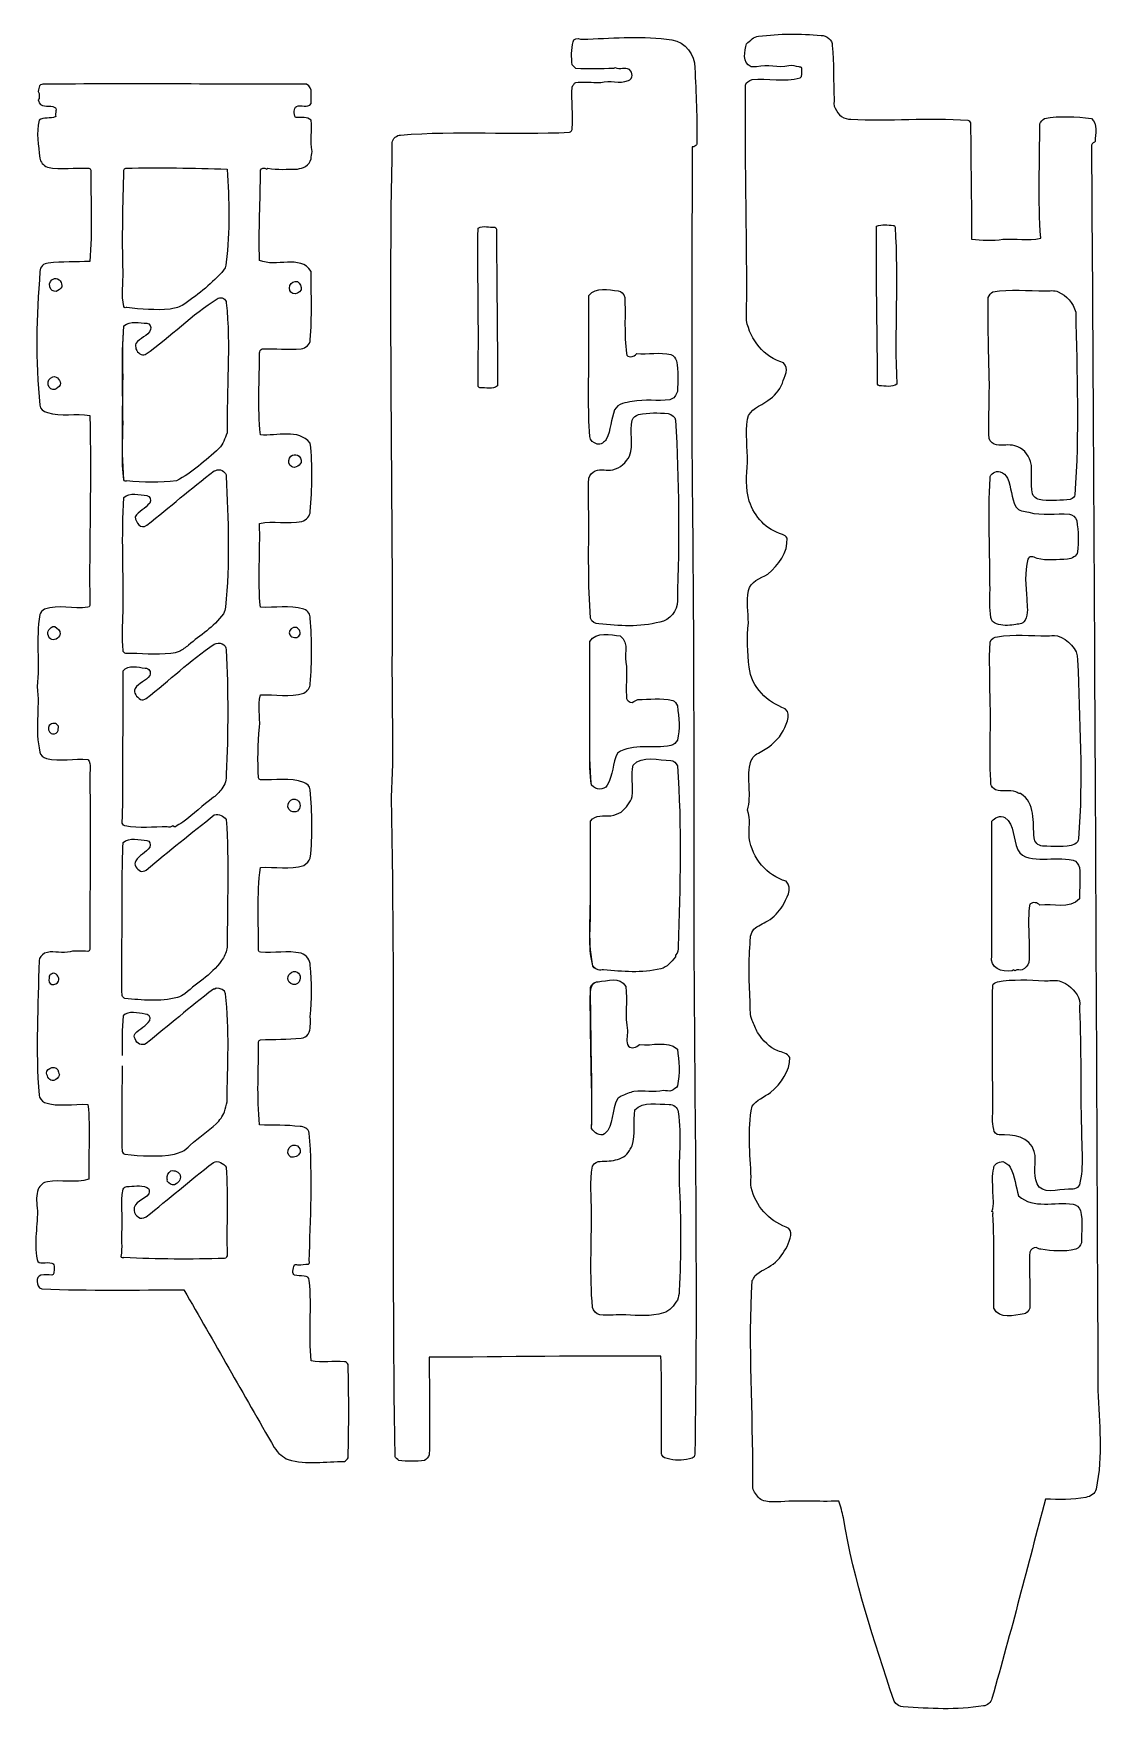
# Model space of a CAD drawing. Extents: x -94 to 315, y -185 to 457.
import ezdxf

# ---------------------------------------------------------------- set-up
doc = ezdxf.new("R2010")
doc.units = 0
doc.header["$MEASUREMENT"] = 0
doc.layers.add('LAYER_1', color=5, linetype='Continuous')

msp = doc.modelspace()

# ---------------------------------------------------------------- linework, layer by layer
at = {"layer": 'LAYER_1', "color": 7}
for points, knots in [([(43.39, 215.55), (43.3, 198.61), (44.1, 181.68), (43.04, 164.75), (44.8, 80.79), (43.04, -3.53), (44.45, -87.49), (44.45, -87.84), (45.51, -88.55), (45.86, -88.9), (49.04, -89.25), (52.56, -89.25), (55.74, -88.9), (56.44, -88.55), (57.15, -87.49), (57.5, -86.78), (57.86, -74.44), (57.5, -61.74), (57.5, -49.39), (87.14, -49.39), (116.42, -48.68), (146.05, -49.04), (146.76, -61.38), (146.05, -74.08), (146.4, -86.43), (146.4, -86.78), (146.76, -87.49), (147.46, -87.84), (150.28, -88.9), (153.11, -88.9), (155.93, -88.55), (157.34, -88.19), (159.1, -88.19), (159.1, -86.43), (160.16, -23.99), (159.1, 38.81), (158.75, 101.25), (158.75, 163.69), (158.75, 225.78), (158.04, 288.22), (157.69, 329.85), (158.04, 371.83), (158.04, 413.46), (158.04, 413.46), (158.4, 413.46), (158.75, 413.46), (159.1, 413.81), (159.81, 414.16), (159.81, 414.51), (160.16, 424.39), (159.46, 433.92), (159.1, 443.79), (159.1, 448.73), (155.57, 453.67), (150.28, 454.38), (139.35, 456.14), (128.76, 455.08), (118.18, 454.73), (117.47, 454.73), (116.06, 454.73), (115.36, 454.73), (114.3, 455.44), (112.54, 454.73), (112.54, 453.67), (111.83, 450.85), (111.83, 447.67), (112.18, 444.85), (112.54, 444.5), (113.24, 443.79), (113.59, 443.44), (118.53, 443.09), (123.12, 443.44), (128.06, 443.44), (128.06, 443.44), (128.41, 443.79), (128.76, 443.79), (130.53, 442.74), (132.29, 444.15), (134.06, 443.09), (135.47, 442.03), (135.47, 439.56), (133.7, 438.86), (130.17, 437.44), (126.65, 439.21), (123.12, 438.15), (122.41, 438.15), (121.71, 438.15), (121.36, 438.15), (118.89, 438.15), (116.06, 438.5), (113.59, 438.15), (112.89, 437.8), (112.54, 437.09), (112.18, 436.39), (111.83, 431.09), (112.54, 425.8), (112.18, 420.51), (112.18, 420.16), (111.83, 419.1), (111.12, 419.1), (89.61, 418.04), (68.09, 419.81), (46.57, 418.04), (45.16, 418.04), (43.39, 416.63), (43.39, 415.22), (41.98, 348.54), (43.74, 282.22), (43.39, 215.55)], [0, 0, 0, 0, 1, 1, 1, 2, 2, 2, 3, 3, 3, 4, 4, 4, 5, 5, 5, 6, 6, 6, 7, 7, 7, 8, 8, 8, 9, 9, 9, 10, 10, 10, 11, 11, 11, 12, 12, 12, 13, 13, 13, 14, 14, 14, 15, 15, 15, 16, 16, 16, 17, 17, 17, 18, 18, 18, 19, 19, 19, 20, 20, 20, 21, 21, 21, 22, 22, 22, 23, 23, 23, 24, 24, 24, 25, 25, 25, 26, 26, 26, 27, 27, 27, 28, 28, 28, 29, 29, 29, 30, 30, 30, 31, 31, 31, 32, 32, 32, 33, 33, 33, 34, 34, 34, 35, 35, 35, 36, 36, 36, 36]), ([(215.9, -110.77), (219.99, -135.34), (227.54, -157.34), (235.3, -180.97), (236.01, -182.39), (237.77, -183.09), (238.83, -183.09), (249.06, -183.8), (258.94, -184.5), (269.52, -182.74), (270.93, -182.74), (272.34, -181.33), (272.7, -179.92), (280.11, -154.16), (286.46, -129.12), (293.16, -103.72), (298.45, -103.72), (303.39, -104.07), (308.68, -103.01), (310.44, -102.66), (312.21, -101.6), (312.56, -99.84), (315.38, -86.78), (313.62, -74.79), (313.27, -62.09), (312.56, 96.66), (311.86, 255.41), (310.8, 414.16), (310.8, 414.87), (312.21, 415.22), (312.21, 415.57), (312.21, 418.39), (313.27, 422.27), (310.8, 424.39), (304.8, 425.1), (298.8, 425.45), (292.81, 424.39), (292.1, 424.04), (291.39, 422.98), (291.04, 422.27), (291.04, 407.81), (290.34, 392.99), (291.39, 378.53), (286.46, 377.47), (281.87, 378.53), (276.93, 378.18), (273.05, 377.47), (268.82, 377.82), (264.94, 378.18), (264.94, 392.99), (264.58, 407.46), (264.58, 422.27), (264.58, 422.63), (264.23, 423.69), (263.52, 423.69), (248.36, 424.74), (233.54, 423.33), (218.72, 424.04), (217.66, 424.04), (216.25, 424.39), (215.19, 425.1), (214.14, 425.8), (213.43, 427.21), (212.72, 428.27), (212.02, 429.33), (212.37, 430.74), (212.37, 431.8), (212.02, 438.5), (212.37, 445.56), (211.67, 452.26), (211.67, 454.38), (209.55, 456.14), (207.43, 456.14), (199.32, 456.85), (191.56, 456.85), (183.44, 455.79), (181.68, 455.79), (180.27, 454.02), (178.86, 452.97), (178.15, 450.14), (177.09, 445.56), (180.62, 444.15), (181.33, 444.15), (182.03, 444.15), (182.74, 444.15), (186.97, 445.21), (190.85, 443.44), (195.09, 444.5), (196.5, 444.85), (197.56, 444.15), (198.97, 444.15), (199.32, 443.79), (200.02, 444.15), (200.02, 443.44), (200.02, 442.03), (200.38, 440.27), (199.32, 439.91), (193.32, 438.15), (186.97, 439.91), (180.97, 439.21), (179.92, 438.86), (178.51, 438.15), (178.51, 437.09), (178.15, 407.11), (179.21, 377.12), (178.86, 347.13), (180.27, 339.72), (185.56, 333.02), (192.97, 330.91), (195.44, 328.79), (193.32, 325.61), (192.62, 323.14), (191.56, 320.32), (189.44, 318.21), (186.97, 316.44), (184.15, 314.32), (179.92, 313.27), (179.21, 309.39), (178.51, 303.74), (179.21, 298.45), (179.21, 292.81), (178.86, 287.87), (178.51, 282.93), (179.92, 277.99), (182.03, 271.99), (186.27, 267.05), (192.62, 265.29), (193.32, 264.94), (194.03, 264.58), (194.38, 263.88), (194.73, 258.23), (191.21, 253.65), (186.97, 250.12), (184.15, 248.36), (180.27, 247.3), (179.56, 243.77), (178.86, 239.54), (179.56, 235.66), (179.56, 231.42), (178.86, 225.78), (179.21, 220.13), (179.92, 214.49), (180.62, 206.73), (186.97, 201.08), (193.67, 198.61), (196.5, 196.14), (193.67, 191.91), (192.26, 189.09), (190.15, 185.91), (186.97, 183.44), (183.44, 181.68), (181.68, 180.97), (180.62, 179.21), (180.27, 177.45), (178.86, 171.45), (180.97, 165.81), (179.21, 159.81), (180.62, 156.28), (179.56, 152.75), (179.92, 149.22), (180.97, 141.46), (186.62, 134.76), (194.03, 132.64), (196.85, 129.82), (194.03, 125.94), (192.62, 123.12), (191.21, 121), (189.44, 118.89), (186.97, 117.47), (185.21, 116.42), (183.09, 115.71), (181.68, 114.3), (180.27, 112.54), (180.27, 110.77), (180.27, 108.66), (179.56, 100.89), (179.92, 93.49), (180.27, 85.72), (180.27, 83.61), (180.27, 81.49), (180.97, 79.37), (181.68, 77.96), (182.39, 76.2), (183.09, 74.79), (185.21, 71.61), (187.68, 69.14), (190.85, 67.73), (192.62, 67.38), (194.38, 66.67), (195.44, 65.26), (195.44, 59.97), (192.26, 55.39), (188.03, 51.86), (185.56, 50.09), (182.74, 49.04), (180.97, 46.57), (179.21, 37.39), (180.27, 28.57), (180.62, 19.4), (180.62, 17.99), (180.27, 16.93), (180.62, 15.52), (182.39, 8.47), (187.32, 2.82), (194.03, 0.35), (197.2, -0.71), (195.44, -4.59), (194.38, -7.06), (192.97, -9.52), (191.56, -11.99), (189.09, -13.76), (186.62, -15.52), (184.15, -16.23), (182.03, -18.34), (181.68, -19.05), (181.33, -19.76), (180.97, -20.11), (179.56, -45.51), (181.33, -70.56), (181.33, -95.6), (181.33, -97.01), (180.97, -99.13), (181.68, -100.54), (182.39, -101.95), (183.44, -103.36), (184.86, -104.07), (186.62, -104.77), (188.38, -104.77), (190.5, -104.77), (198.61, -104.07), (206.37, -104.77), (214.14, -104.42), (214.84, -106.54), (215.55, -108.66), (215.9, -110.77)], [0, 0, 0, 0, 1, 1, 1, 2, 2, 2, 3, 3, 3, 4, 4, 4, 5, 5, 5, 6, 6, 6, 7, 7, 7, 8, 8, 8, 9, 9, 9, 10, 10, 10, 11, 11, 11, 12, 12, 12, 13, 13, 13, 14, 14, 14, 15, 15, 15, 16, 16, 16, 17, 17, 17, 18, 18, 18, 19, 19, 19, 20, 20, 20, 21, 21, 21, 22, 22, 22, 23, 23, 23, 24, 24, 24, 25, 25, 25, 26, 26, 26, 27, 27, 27, 28, 28, 28, 29, 29, 29, 30, 30, 30, 31, 31, 31, 32, 32, 32, 33, 33, 33, 34, 34, 34, 35, 35, 35, 36, 36, 36, 37, 37, 37, 38, 38, 38, 39, 39, 39, 40, 40, 40, 41, 41, 41, 42, 42, 42, 43, 43, 43, 44, 44, 44, 45, 45, 45, 46, 46, 46, 47, 47, 47, 48, 48, 48, 49, 49, 49, 50, 50, 50, 51, 51, 51, 52, 52, 52, 53, 53, 53, 54, 54, 54, 55, 55, 55, 56, 56, 56, 57, 57, 57, 58, 58, 58, 59, 59, 59, 60, 60, 60, 61, 61, 61, 62, 62, 62, 63, 63, 63, 64, 64, 64, 65, 65, 65, 66, 66, 66, 67, 67, 67, 68, 68, 68, 69, 69, 69, 70, 70, 70, 71, 71, 71, 72, 72, 72, 73, 73, 73, 74, 74, 74, 75, 75, 75, 76, 76, 76, 77, 77, 77, 78, 78, 78, 78]), ([(-72.32, 172.16), (-72.36, 174.62), (-71.61, 177.45), (-73.02, 179.21), (-78.32, 179.56), (-83.61, 178.51), (-88.9, 179.56), (-89.96, 179.92), (-91.37, 180.97), (-91.37, 182.03), (-93.49, 190.5), (-91.37, 198.61), (-92.43, 207.08), (-91.37, 216.25), (-93.13, 225.07), (-91.37, 234.6), (-91.37, 235.3), (-90.31, 236.36), (-89.61, 236.71), (-84.31, 238.48), (-78.67, 236.71), (-73.02, 237.42), (-72.67, 237.42), (-72.32, 237.77), (-72.32, 238.12), (-72.67, 262.47), (-71.61, 286.46), (-72.32, 310.8), (-77.61, 311.86), (-83.26, 310.09), (-88.55, 311.86), (-89.96, 312.21), (-91.37, 313.27), (-91.37, 314.68), (-93.13, 331.96), (-92.78, 348.54), (-91.37, 365.83), (-91.37, 367.59), (-89.96, 369.01), (-88.19, 369.01), (-82.9, 369.71), (-77.61, 369.36), (-72.32, 369.71), (-71.26, 381.35), (-71.97, 392.99), (-71.97, 404.64), (-71.97, 404.99), (-72.32, 405.34), (-72.67, 405.34), (-77.96, 405.69), (-83.26, 404.64), (-88.55, 405.69), (-89.96, 406.4), (-91.37, 407.81), (-91.37, 409.22), (-92.07, 414.16), (-92.78, 418.75), (-91.72, 423.69), (-89.96, 425.1), (-87.49, 424.04), (-85.37, 425.1), (-85.72, 426.51), (-84.67, 428.27), (-85.72, 428.62), (-87.49, 429.68), (-90.31, 428.27), (-91.72, 430.39), (-91.72, 430.74), (-91.72, 431.09), (-92.07, 431.45), (-91.37, 432.15), (-91.72, 433.21), (-91.72, 433.92), (-92.43, 434.97), (-91.72, 435.68), (-91.72, 436.39), (-91.72, 437.09), (-90.66, 437.44), (-90.31, 437.44), (-56.8, 437.8), (-22.93, 437.44), (10.58, 437.44), (13.41, 436.03), (11.99, 432.51), (12.35, 430.04), (10.94, 428.27), (8.47, 429.68), (6.7, 428.98), (5.64, 428.27), (5.64, 426.16), (6.35, 424.74), (8.47, 424.74), (10.94, 425.1), (12.35, 423.69), (12.7, 419.81), (11.99, 415.92), (12.7, 411.69), (12.7, 410.63), (12.35, 409.93), (12.35, 408.87), (11.99, 407.81), (11.29, 406.75), (10.23, 406.05), (9.17, 405.34), (8.11, 405.34), (7.06, 404.99), (3.17, 404.99), (-0.35, 404.64), (-4.23, 405.34), (-4.23, 405.34), (-4.59, 404.99), (-4.59, 404.99), (-5.64, 405.69), (-6.7, 405.34), (-7.06, 404.64), (-7.06, 392.99), (-7.76, 381.71), (-7.41, 370.06), (-1.06, 367.24), (8.11, 372.53), (12.35, 365.83), (12.35, 357.01), (12.7, 348.54), (11.99, 339.72), (11.99, 337.96), (10.23, 336.55), (8.47, 336.2), (3.53, 335.84), (-1.41, 336.55), (-6.35, 336.2), (-7.06, 336.2), (-7.41, 335.14), (-7.41, 334.79), (-7.41, 324.2), (-8.11, 313.97), (-7.06, 303.39), (-0.71, 302.68), (7.41, 305.86), (11.99, 300.21), (13.05, 291.39), (12.7, 282.93), (11.99, 274.11), (11.99, 272.34), (10.58, 270.93), (8.82, 270.23), (3.17, 269.17), (-2.12, 270.58), (-7.41, 269.52), (-7.06, 258.94), (-8.11, 247.65), (-7.06, 237.42), (-1.41, 237.07), (3.88, 238.48), (9.52, 236.71), (11.29, 236.01), (11.99, 234.6), (11.99, 233.19), (12.7, 224.72), (12.7, 216.61), (11.99, 208.14), (11.99, 206.73), (10.94, 205.32), (9.52, 204.61), (4.23, 202.85), (-1.41, 204.26), (-7.06, 203.91), (-8.11, 199.67), (-7.06, 195.79), (-7.41, 191.56), (-8.11, 185.21), (-8.11, 178.51), (-7.76, 172.16), (-7.76, 171.8), (-7.41, 171.45), (-7.06, 171.45), (-1.41, 171.1), (4.23, 172.51), (9.52, 170.39), (10.58, 170.04), (11.99, 168.98), (11.99, 167.57), (12.7, 158.75), (13.05, 150.28), (11.99, 141.46), (11.64, 140.41), (10.58, 139.35), (9.52, 138.64), (4.23, 136.88), (-1.41, 138.29), (-7.06, 137.94), (-8.47, 127.35), (-7.76, 116.77), (-7.76, 106.19), (-7.76, 105.83), (-7.41, 105.48), (-7.06, 105.48), (-1.76, 105.13), (3.17, 106.19), (8.47, 105.13), (10.58, 104.42), (11.99, 102.31), (11.99, 100.54), (12.7, 93.84), (12.7, 87.49), (11.99, 80.79), (11.99, 79.73), (12.35, 78.32), (11.99, 77.26), (11.99, 75.14), (10.94, 72.67), (8.47, 72.67), (3.17, 71.97), (-1.76, 72.32), (-7.06, 71.97), (-7.41, 71.97), (-7.76, 71.61), (-7.76, 71.26), (-7.76, 60.68), (-8.47, 50.09), (-7.41, 39.51), (-2.12, 39.16), (2.82, 39.51), (8.11, 38.81), (9.52, 38.81), (11.29, 38.1), (11.64, 36.34), (13.05, 19.76), (11.99, 3.53), (11.64, -12.7), (11.64, -12.7), (11.99, -13.76), (11.29, -13.76), (9.88, -13.76), (8.82, -14.11), (7.41, -14.11), (7.06, -14.11), (6.35, -13.76), (6, -14.11), (5.29, -15.52), (4.94, -17.64), (6, -17.99), (8.11, -18.7), (11.64, -17.64), (11.64, -20.11), (12.7, -30.34), (11.29, -40.57), (12.35, -50.8), (16.58, -51.51), (20.81, -50.8), (25.05, -51.15), (25.4, -51.15), (26.46, -51.51), (26.46, -52.21), (26.81, -64.21), (26.81, -75.85), (26.46, -87.84), (26.46, -88.19), (25.4, -89.25), (25.05, -89.25), (17.99, -89.25), (10.58, -90.66), (3.53, -88.55), (2.47, -88.19), (1.76, -87.49), (0.71, -86.78), (-0.35, -86.08), (-1.06, -85.02), (-1.76, -83.96), (-13.76, -63.15), (-24.69, -43.74), (-36.34, -23.64), (-54.33, -23.64), (-72.67, -23.99), (-90.66, -23.28), (-92.07, -22.93), (-92.43, -21.52), (-92.43, -20.46), (-92.78, -19.4), (-92.07, -18.34), (-91.02, -17.99), (-89.61, -17.64), (-88.19, -17.99), (-86.78, -17.99), (-86.43, -17.99), (-86.08, -17.64), (-86.08, -17.29), (-86.08, -15.87), (-85.37, -14.11), (-86.78, -13.41), (-88.9, -12.7), (-92.07, -14.46), (-92.43, -11.99), (-93.84, -5.29), (-92.07, 1.06), (-92.43, 7.76), (-92.78, 10.23), (-92.78, 12.7), (-92.07, 14.82), (-91.37, 16.23), (-89.96, 17.64), (-88.55, 17.64), (-83.26, 18.7), (-77.96, 16.93), (-72.67, 18.7), (-73.02, 28.22), (-71.97, 37.75), (-73.02, 47.27), (-78.67, 47.62), (-84.31, 46.21), (-89.61, 47.98), (-90.66, 48.68), (-91.72, 49.74), (-91.72, 50.8), (-93.13, 68.09), (-92.07, 85.02), (-91.72, 102.31), (-91.72, 103.36), (-90.66, 104.42), (-89.61, 105.13), (-86.78, 106.19), (-83.96, 105.13), (-80.79, 105.48), (-78.32, 106.19), (-75.49, 105.83), (-73.02, 105.83), (-72.67, 105.83), (-72.32, 106.19), (-72.32, 106.54), (-72.32, 128.41), (-71.97, 150.28), (-72.32, 172.16)], [0, 0, 0, 0, 1, 1, 1, 2, 2, 2, 3, 3, 3, 4, 4, 4, 5, 5, 5, 6, 6, 6, 7, 7, 7, 8, 8, 8, 9, 9, 9, 10, 10, 10, 11, 11, 11, 12, 12, 12, 13, 13, 13, 14, 14, 14, 15, 15, 15, 16, 16, 16, 17, 17, 17, 18, 18, 18, 19, 19, 19, 20, 20, 20, 21, 21, 21, 22, 22, 22, 23, 23, 23, 24, 24, 24, 25, 25, 25, 26, 26, 26, 27, 27, 27, 28, 28, 28, 29, 29, 29, 30, 30, 30, 31, 31, 31, 32, 32, 32, 33, 33, 33, 34, 34, 34, 35, 35, 35, 36, 36, 36, 37, 37, 37, 38, 38, 38, 39, 39, 39, 40, 40, 40, 41, 41, 41, 42, 42, 42, 43, 43, 43, 44, 44, 44, 45, 45, 45, 46, 46, 46, 47, 47, 47, 48, 48, 48, 49, 49, 49, 50, 50, 50, 51, 51, 51, 52, 52, 52, 53, 53, 53, 54, 54, 54, 55, 55, 55, 56, 56, 56, 57, 57, 57, 58, 58, 58, 59, 59, 59, 60, 60, 60, 61, 61, 61, 62, 62, 62, 63, 63, 63, 64, 64, 64, 65, 65, 65, 66, 66, 66, 67, 67, 67, 68, 68, 68, 69, 69, 69, 70, 70, 70, 71, 71, 71, 72, 72, 72, 73, 73, 73, 74, 74, 74, 75, 75, 75, 76, 76, 76, 77, 77, 77, 78, 78, 78, 79, 79, 79, 80, 80, 80, 81, 81, 81, 82, 82, 82, 83, 83, 83, 84, 84, 84, 85, 85, 85, 86, 86, 86, 87, 87, 87, 88, 88, 88, 89, 89, 89, 90, 90, 90, 91, 91, 91, 92, 92, 92, 93, 93, 93, 94, 94, 94, 95, 95, 95, 96, 96, 96, 97, 97, 97, 98, 98, 98, 99, 99, 99, 100, 100, 100, 101, 101, 101, 102, 102, 102, 103, 103, 103, 104, 104, 104, 105, 105, 105, 106, 106, 106, 107, 107, 107, 108, 108, 108, 109, 109, 109, 110, 110, 110, 110]), ([(-59.62, 365.83), (-59.5, 361.25), (-60.32, 357.01), (-59.27, 352.42), (-59.27, 351.72), (-58.21, 352.07), (-58.21, 352.07), (-52.56, 351.37), (-47.27, 351.01), (-41.63, 351.37), (-40.22, 351.72), (-38.45, 352.07), (-37.04, 352.78), (-31.4, 356.66), (-26.46, 360.54), (-21.87, 365.48), (-20.81, 366.54), (-20.11, 367.95), (-20.11, 369.36), (-18.7, 381.35), (-19.05, 392.99), (-19.76, 404.99), (-32.81, 405.34), (-45.51, 405.69), (-58.56, 405.34), (-58.91, 405.34), (-59.27, 404.99), (-59.27, 404.64), (-59.62, 391.58), (-59.97, 378.88), (-59.62, 365.83)], [0, 0, 0, 0, 1, 1, 1, 2, 2, 2, 3, 3, 3, 4, 4, 4, 5, 5, 5, 6, 6, 6, 7, 7, 7, 8, 8, 8, 9, 9, 9, 10, 10, 10, 10]), ([(76.2, 330.91), (76.2, 328.08), (76.2, 324.91), (76.2, 322.09), (76.2, 321.73), (76.55, 321.38), (76.91, 321.38), (79.02, 321.38), (81.84, 320.67), (83.61, 322.09), (83.61, 342.19), (83.26, 361.95), (83.26, 382.06), (83.26, 382.41), (82.9, 382.76), (82.55, 382.76), (80.43, 382.76), (78.32, 383.47), (76.2, 382.41), (75.85, 365.12), (76.55, 348.19), (76.2, 330.91)], [0, 0, 0, 0, 1, 1, 1, 2, 2, 2, 3, 3, 3, 4, 4, 4, 5, 5, 5, 6, 6, 6, 7, 7, 7, 7]), ([(228.6, 365.48), (228.6, 351.37), (228.95, 336.9), (228.95, 322.79), (228.95, 322.44), (229.31, 322.09), (229.66, 322.09), (231.77, 322.09), (234.6, 321.38), (236.36, 322.79), (235.3, 342.9), (237.07, 362.66), (235.66, 382.76), (235.66, 383.12), (235.3, 383.47), (234.95, 383.47), (232.83, 383.47), (230.72, 384.17), (228.6, 383.12), (228.6, 377.12), (228.6, 371.47), (228.6, 365.48)], [0, 0, 0, 0, 1, 1, 1, 2, 2, 2, 3, 3, 3, 4, 4, 4, 5, 5, 5, 6, 6, 6, 7, 7, 7, 7]), ([(-87.62, 359.97), (-87.34, 358.54), (-86.21, 358.2), (-85.15, 358.2), (-84.45, 358.56), (-83.39, 359.26), (-83.04, 359.97), (-82.68, 361.38), (-84.1, 363.49), (-85.86, 363.14), (-87.27, 362.44), (-87.98, 361.73), (-87.62, 359.97)], [0, 0, 0, 0, 1, 1, 1, 2, 2, 2, 3, 3, 3, 4, 4, 4, 4]), ([(4.23, 360.54), (3.68, 358.87), (4.23, 358.07), (5.29, 357.36), (6.7, 357.01), (7.76, 357.72), (8.47, 358.77), (8.82, 360.19), (8.11, 361.24), (7.06, 361.95), (6, 362.3), (4.59, 361.6), (4.23, 360.54)], [0, 0, 0, 0, 1, 1, 1, 2, 2, 2, 3, 3, 3, 4, 4, 4, 4]), ([(118.53, 334.08), (118.53, 323.5), (118.18, 313.27), (118.89, 302.68), (118.89, 301.27), (120.3, 300.21), (121.71, 299.86), (123.12, 299.51), (124.53, 300.57), (125.24, 301.62), (127, 305.15), (127, 309.39), (128.41, 312.91), (129.82, 315.38), (132.64, 315.74), (135.11, 316.09), (140.05, 317.15), (144.64, 316.09), (149.58, 316.79), (150.99, 317.15), (152.05, 318.56), (152.4, 319.97), (152.75, 323.85), (152.75, 327.73), (152.05, 331.61), (151.69, 332.67), (150.99, 333.73), (149.93, 334.08), (145.7, 335.14), (141.11, 334.08), (136.88, 334.43), (135.82, 333.02), (133, 332.67), (133, 334.43), (131.94, 341.84), (132.64, 348.9), (132.29, 355.95), (131.94, 357.36), (130.88, 358.42), (129.82, 358.42), (125.94, 358.77), (121.36, 360.19), (118.53, 356.66), (118.53, 349.25), (118.53, 341.49), (118.53, 334.08)], [0, 0, 0, 0, 1, 1, 1, 2, 2, 2, 3, 3, 3, 4, 4, 4, 5, 5, 5, 6, 6, 6, 7, 7, 7, 8, 8, 8, 9, 9, 9, 10, 10, 10, 11, 11, 11, 12, 12, 12, 13, 13, 13, 14, 14, 14, 15, 15, 15, 15]), ([(-59.62, 307.62), (-59.62, 300.57), (-60.32, 293.51), (-59.27, 286.1), (-59.27, 285.4), (-58.21, 285.75), (-58.21, 285.75), (-51.86, 285.04), (-45.51, 285.04), (-39.16, 285.75), (-33.16, 288.92), (-28.22, 293.51), (-22.93, 298.1), (-21.17, 299.86), (-20.81, 301.98), (-19.76, 304.09), (-20.11, 320.67), (-18.34, 337.26), (-20.11, 353.84), (-20.11, 355.25), (-21.87, 356.31), (-23.28, 355.6), (-33.51, 349.25), (-40.92, 341.14), (-51.15, 334.08), (-52.56, 333.37), (-53.97, 334.79), (-54.68, 336.2), (-54.68, 336.9), (-55.03, 337.61), (-54.68, 338.31), (-53.27, 340.43), (-50.09, 341.14), (-49.04, 343.61), (-48.68, 344.66), (-49.39, 346.07), (-50.45, 346.07), (-53.27, 346.07), (-56.8, 347.13), (-59.27, 345.02), (-60.32, 332.67), (-59.62, 319.97), (-59.62, 307.62)], [0, 0, 0, 0, 1, 1, 1, 2, 2, 2, 3, 3, 3, 4, 4, 4, 5, 5, 5, 6, 6, 6, 7, 7, 7, 8, 8, 8, 9, 9, 9, 10, 10, 10, 11, 11, 11, 12, 12, 12, 13, 13, 13, 14, 14, 14, 14]), ([(-59.62, 325.61), (-59.62, 312.56), (-60.32, 299.51), (-59.27, 286.1), (-59.27, 285.4), (-58.21, 285.75), (-58.21, 285.75), (-51.86, 285.04), (-45.51, 285.04), (-39.16, 285.75), (-33.16, 288.92), (-28.22, 293.51), (-22.93, 298.1), (-21.17, 299.86), (-20.81, 301.98), (-19.76, 304.09), (-20.11, 320.67), (-18.34, 337.26), (-20.11, 353.84), (-20.11, 355.25), (-21.87, 356.31), (-23.28, 355.6), (-33.51, 349.25), (-40.92, 341.14), (-51.15, 334.08), (-52.56, 333.37), (-53.97, 334.79), (-54.68, 336.2), (-54.68, 336.9), (-55.03, 337.61), (-54.68, 338.31), (-53.27, 340.43), (-50.09, 341.14), (-49.04, 343.61), (-48.68, 344.66), (-49.39, 346.07), (-50.45, 346.07), (-53.27, 346.07), (-56.8, 347.13), (-59.27, 345.02), (-59.97, 338.67), (-59.62, 331.96), (-59.62, 325.61)], [0, 0, 0, 0, 1, 1, 1, 2, 2, 2, 3, 3, 3, 4, 4, 4, 5, 5, 5, 6, 6, 6, 7, 7, 7, 8, 8, 8, 9, 9, 9, 10, 10, 10, 11, 11, 11, 12, 12, 12, 13, 13, 13, 14, 14, 14, 14]), ([(271.64, 328.08), (271.98, 319.26), (271.29, 310.8), (271.64, 301.98), (271.99, 300.57), (273.4, 299.86), (274.46, 299.51), (276.93, 299.16), (279.05, 299.86), (281.52, 299.16), (284.69, 298.45), (286.46, 295.98), (287.51, 293.16), (288.57, 289.28), (287.16, 285.04), (288.22, 280.81), (288.92, 279.05), (290.34, 278.69), (292.1, 278.34), (295.63, 277.99), (299.16, 278.34), (302.68, 278.69), (303.74, 279.05), (304.45, 279.75), (304.45, 280.46), (306.21, 303.74), (305.15, 327.02), (304.8, 350.31), (303.74, 353.84), (301.27, 356.66), (298.1, 358.07), (296.69, 358.77), (294.57, 358.42), (293.16, 358.42), (286.46, 358.42), (279.75, 359.13), (273.05, 358.07), (272.34, 357.72), (271.64, 356.66), (271.29, 355.95), (271.29, 346.78), (271.29, 337.26), (271.64, 328.08)], [0, 0, 0, 0, 1, 1, 1, 2, 2, 2, 3, 3, 3, 4, 4, 4, 5, 5, 5, 6, 6, 6, 7, 7, 7, 8, 8, 8, 9, 9, 9, 10, 10, 10, 11, 11, 11, 12, 12, 12, 13, 13, 13, 14, 14, 14, 14]), ([(-88.19, 322.44), (-87.91, 321.01), (-86.78, 320.67), (-85.72, 320.67), (-85.02, 321.03), (-83.96, 321.73), (-83.61, 322.44), (-83.26, 323.85), (-84.67, 325.97), (-86.43, 325.61), (-87.84, 324.91), (-88.55, 324.2), (-88.19, 322.44)], [0, 0, 0, 0, 1, 1, 1, 2, 2, 2, 3, 3, 3, 4, 4, 4, 4]), ([(118.53, 271.64), (118.53, 258.94), (118.18, 246.24), (119.24, 233.19), (119.59, 231.77), (121, 231.07), (122.41, 231.07), (130.17, 230.36), (137.94, 229.66), (145.7, 231.77), (149.58, 232.48), (152.4, 236.01), (152.4, 239.89), (153.11, 262.82), (153.11, 285.75), (151.69, 309.03), (151.69, 310.09), (150.28, 311.15), (148.87, 311.5), (144.99, 311.86), (141.46, 311.86), (137.58, 311.15), (136.52, 310.8), (135.47, 310.09), (135.11, 309.03), (134.06, 304.45), (135.82, 299.86), (134.06, 295.27), (133, 292.81), (130.53, 290.69), (127.71, 289.98), (125.59, 289.63), (123.12, 290.34), (121, 289.63), (119.94, 288.92), (118.89, 288.22), (118.53, 286.81), (118.18, 281.87), (118.53, 276.58), (118.53, 271.64)], [0, 0, 0, 0, 1, 1, 1, 2, 2, 2, 3, 3, 3, 4, 4, 4, 5, 5, 5, 6, 6, 6, 7, 7, 7, 8, 8, 8, 9, 9, 9, 10, 10, 10, 11, 11, 11, 12, 12, 12, 13, 13, 13, 13]), ([(4.59, 295.27), (3.69, 294.38), (3.53, 292.81), (4.23, 291.75), (5.64, 289.98), (7.76, 291.39), (8.47, 292.81), (8.82, 293.86), (8.11, 295.27), (7.06, 295.63), (6.35, 295.63), (5.29, 295.98), (4.59, 295.27)], [0, 0, 0, 0, 1, 1, 1, 2, 2, 2, 3, 3, 3, 4, 4, 4, 4]), ([(-59.62, 235.66), (-59.74, 230.72), (-59.97, 225.78), (-59.62, 220.84), (-59.62, 220.49), (-58.91, 219.78), (-58.56, 219.78), (-52.92, 219.78), (-47.27, 219.07), (-41.27, 219.78), (-40.22, 219.78), (-39.16, 220.13), (-38.1, 220.49), (-37.04, 221.19), (-35.63, 221.9), (-34.57, 222.96), (-29.99, 226.84), (-25.05, 229.66), (-21.17, 234.95), (-20.81, 235.66), (-20.46, 236.71), (-20.46, 237.42), (-18.7, 254.35), (-19.4, 270.93), (-20.11, 287.51), (-20.11, 288.92), (-21.87, 290.34), (-23.64, 289.98), (-23.99, 289.63), (-24.34, 289.63), (-24.69, 289.63), (-33.87, 282.57), (-41.63, 275.87), (-50.45, 268.82), (-52.92, 267.05), (-54.68, 269.88), (-55.03, 271.99), (-53.62, 274.11), (-51.15, 275.17), (-49.39, 277.28), (-48.68, 278.34), (-49.39, 280.11), (-50.45, 280.11), (-53.27, 280.46), (-57.15, 281.52), (-59.27, 279.4), (-60.32, 264.94), (-59.27, 250.12), (-59.62, 235.66)], [0, 0, 0, 0, 1, 1, 1, 2, 2, 2, 3, 3, 3, 4, 4, 4, 5, 5, 5, 6, 6, 6, 7, 7, 7, 8, 8, 8, 9, 9, 9, 10, 10, 10, 11, 11, 11, 12, 12, 12, 13, 13, 13, 14, 14, 14, 15, 15, 15, 16, 16, 16, 16]), ([(271.99, 244.12), (271.99, 240.59), (271.64, 237.07), (272.34, 233.54), (272.34, 232.48), (273.4, 231.42), (274.46, 231.07), (276.58, 230.36), (279.05, 230.36), (281.16, 230.72), (282.93, 231.07), (284.34, 230.72), (285.4, 232.48), (286.81, 234.95), (286.1, 237.77), (286.1, 240.59), (285.75, 245.53), (285.04, 250.82), (286.46, 255.76), (286.81, 257.17), (288.57, 256.82), (289.98, 256.12), (293.86, 255.06), (297.74, 255.76), (301.62, 255.76), (303.39, 256.12), (305.15, 256.82), (305.51, 258.59), (305.86, 262.47), (305.86, 266.35), (305.15, 270.58), (304.8, 271.99), (303.39, 272.7), (302.33, 273.05), (297.04, 273.4), (292.1, 272.34), (286.81, 273.76), (285.04, 274.11), (282.93, 274.11), (281.87, 275.87), (280.11, 279.4), (280.11, 283.28), (278.69, 286.81), (277.99, 287.87), (277.28, 288.92), (275.87, 289.28), (274.11, 289.63), (271.99, 288.57), (271.99, 286.81), (271.29, 272.7), (271.99, 258.23), (271.99, 244.12)], [0, 0, 0, 0, 1, 1, 1, 2, 2, 2, 3, 3, 3, 4, 4, 4, 5, 5, 5, 6, 6, 6, 7, 7, 7, 8, 8, 8, 9, 9, 9, 10, 10, 10, 11, 11, 11, 12, 12, 12, 13, 13, 13, 14, 14, 14, 15, 15, 15, 16, 16, 16, 17, 17, 17, 17]), ([(-83.96, 226.48), (-83.8, 226.8), (-83.61, 226.84), (-83.61, 227.19), (-83.61, 228.6), (-84.67, 229.31), (-85.72, 230.01), (-86.08, 230.01), (-86.08, 230.01), (-86.43, 230.01), (-88.19, 229.31), (-88.9, 227.54), (-87.84, 225.78), (-86.78, 224.37), (-84.67, 225.07), (-83.96, 226.48)], [0, 0, 0, 0, 1, 1, 1, 2, 2, 2, 3, 3, 3, 4, 4, 4, 5, 5, 5, 5]), ([(4.94, 226.13), (4.31, 226.45), (4.59, 226.84), (4.23, 226.84), (3.53, 227.89), (4.23, 229.31), (5.64, 229.66), (7.06, 230.01), (8.47, 228.6), (8.11, 227.19), (7.76, 225.78), (6.35, 225.42), (4.94, 226.13)], [0, 0, 0, 0, 1, 1, 1, 2, 2, 2, 3, 3, 3, 4, 4, 4, 4]), ([(118.89, 182.74), (118.89, 178.15), (118.89, 173.92), (119.59, 169.33), (121.36, 167.57), (124.18, 167.22), (125.59, 169.33), (127.71, 173.21), (127.71, 177.8), (129.47, 181.68), (135.82, 185.56), (142.88, 183.09), (149.93, 184.5), (150.99, 184.86), (152.05, 185.56), (152.4, 186.62), (153.46, 190.85), (153.11, 195.09), (152.4, 199.67), (152.05, 200.73), (151.34, 201.44), (150.64, 201.79), (146.05, 202.85), (141.82, 202.14), (137.23, 202.14), (136.17, 201.79), (135.47, 200.73), (134.41, 201.08), (133.7, 201.44), (133.35, 201.79), (133, 202.49), (132.64, 206.02), (133, 209.2), (133, 212.72), (133, 213.43), (133, 214.14), (133, 214.84), (131.59, 218.72), (134.41, 223.66), (130.53, 226.48), (127, 226.84), (121.36, 228.25), (118.89, 224.37), (118.89, 210.61), (118.89, 196.5), (118.89, 182.74)], [0, 0, 0, 0, 1, 1, 1, 2, 2, 2, 3, 3, 3, 4, 4, 4, 5, 5, 5, 6, 6, 6, 7, 7, 7, 8, 8, 8, 9, 9, 9, 10, 10, 10, 11, 11, 11, 12, 12, 12, 13, 13, 13, 14, 14, 14, 15, 15, 15, 15]), ([(118.89, 190.15), (118.89, 183.09), (118.89, 176.39), (119.59, 169.33), (121.36, 167.57), (124.18, 167.22), (125.59, 169.33), (127.71, 173.21), (127.71, 177.8), (129.47, 181.68), (135.82, 185.56), (142.88, 183.09), (149.93, 184.5), (150.99, 184.86), (152.05, 185.56), (152.4, 186.62), (153.46, 190.85), (153.11, 195.09), (152.4, 199.67), (152.05, 200.73), (151.34, 201.44), (150.64, 201.79), (146.05, 202.85), (141.82, 202.14), (137.23, 202.14), (136.17, 201.79), (135.47, 200.73), (134.41, 201.08), (133.7, 201.44), (133.35, 201.79), (133, 202.49), (132.64, 206.02), (133, 209.2), (133, 212.72), (133, 213.43), (133, 214.14), (133, 214.84), (131.59, 218.72), (134.41, 223.66), (130.53, 226.48), (127, 226.84), (121.36, 228.25), (118.89, 224.37), (118.89, 213.08), (118.89, 201.44), (118.89, 190.15)], [0, 0, 0, 0, 1, 1, 1, 2, 2, 2, 3, 3, 3, 4, 4, 4, 5, 5, 5, 6, 6, 6, 7, 7, 7, 8, 8, 8, 9, 9, 9, 10, 10, 10, 11, 11, 11, 12, 12, 12, 13, 13, 13, 14, 14, 14, 15, 15, 15, 15]), ([(271.99, 178.15), (271.99, 175.33), (272.34, 172.51), (272.34, 169.69), (272.34, 168.98), (273.4, 167.92), (274.11, 167.57), (276.58, 166.86), (279.4, 167.57), (281.87, 166.86), (282.57, 166.51), (282.93, 166.16), (283.63, 166.16), (289.63, 162.63), (288.22, 155.22), (288.92, 149.22), (288.92, 147.46), (290.34, 146.4), (292.1, 146.05), (296.33, 146.05), (300.57, 145.34), (304.45, 146.76), (305.15, 147.11), (305.86, 148.17), (305.86, 148.87), (307.62, 171.8), (306.21, 194.38), (305.51, 217.31), (305.51, 221.54), (301.98, 225.07), (297.74, 226.48), (296.33, 226.84), (294.92, 226.48), (293.86, 226.48), (287.51, 226.48), (281.16, 227.19), (274.81, 226.13), (273.76, 226.13), (272.34, 225.42), (271.99, 224.01), (271.64, 216.96), (271.99, 210.26), (271.99, 203.2), (272.34, 194.73), (271.99, 186.62), (271.99, 178.15)], [0, 0, 0, 0, 1, 1, 1, 2, 2, 2, 3, 3, 3, 4, 4, 4, 5, 5, 5, 6, 6, 6, 7, 7, 7, 8, 8, 8, 9, 9, 9, 10, 10, 10, 11, 11, 11, 12, 12, 12, 13, 13, 13, 14, 14, 14, 15, 15, 15, 15]), ([(-59.62, 189.09), (-59.97, 177.8), (-59.27, 166.51), (-59.97, 155.22), (-59.97, 154.87), (-59.62, 154.16), (-58.91, 153.81), (-53.27, 152.75), (-47.98, 153.46), (-42.69, 153.46), (-41.98, 153.11), (-41.27, 153.46), (-40.57, 153.81), (-40.22, 153.46), (-39.86, 153.46), (-39.51, 153.46), (-38.81, 154.16), (-37.75, 154.52), (-36.69, 155.22), (-32.46, 158.4), (-29.28, 161.57), (-25.05, 164.75), (-23.64, 165.45), (-22.93, 166.86), (-21.87, 167.92), (-20.46, 169.69), (-20.11, 171.45), (-20.11, 173.57), (-19.4, 189.44), (-19.4, 205.32), (-20.11, 221.19), (-20.11, 223.31), (-22.93, 224.37), (-24.69, 223.31), (-34.22, 216.96), (-41.63, 209.55), (-50.8, 202.49), (-51.51, 202.14), (-52.21, 201.79), (-52.92, 202.14), (-54.33, 203.2), (-55.74, 204.61), (-55.03, 206.37), (-53.62, 208.49), (-50.8, 209.2), (-49.39, 211.31), (-48.68, 212.72), (-49.74, 214.14), (-51.15, 214.14), (-53.97, 214.49), (-57.5, 215.55), (-59.62, 213.08), (-59.62, 204.96), (-59.62, 197.2), (-59.62, 189.09)], [0, 0, 0, 0, 1, 1, 1, 2, 2, 2, 3, 3, 3, 4, 4, 4, 5, 5, 5, 6, 6, 6, 7, 7, 7, 8, 8, 8, 9, 9, 9, 10, 10, 10, 11, 11, 11, 12, 12, 12, 13, 13, 13, 14, 14, 14, 15, 15, 15, 16, 16, 16, 17, 17, 17, 18, 18, 18, 18]), ([(-84.67, 189.79), (-85.17, 188.8), (-86.43, 189.09), (-87.14, 189.09), (-88.19, 189.79), (-88.55, 191.21), (-87.84, 192.26), (-86.78, 193.32), (-85.02, 193.32), (-84.31, 191.91), (-84.31, 191.21), (-84.31, 190.5), (-84.67, 189.79)], [0, 0, 0, 0, 1, 1, 1, 2, 2, 2, 3, 3, 3, 4, 4, 4, 4]), ([(119.24, 121.36), (119.24, 114.65), (118.18, 107.95), (119.94, 100.89), (119.94, 99.84), (121, 99.13), (122.06, 98.78), (122.77, 98.42), (123.47, 98.78), (124.18, 98.78), (131.59, 98.07), (138.64, 97.37), (146.05, 99.13), (148.52, 99.84), (149.93, 101.6), (151.69, 103.72), (151.69, 104.07), (151.69, 104.42), (151.69, 104.42), (152.75, 105.13), (152.75, 106.54), (152.75, 107.6), (153.46, 130.53), (154.16, 153.46), (152.4, 176.74), (152.05, 177.8), (150.99, 178.86), (149.93, 178.86), (145.34, 178.86), (138.99, 180.97), (135.47, 177.09), (134.76, 173.21), (135.47, 168.98), (135.11, 165.1), (134.41, 162.63), (133, 160.87), (130.88, 159.1), (129.82, 158.4), (128.41, 158.04), (127, 157.69), (124.18, 157.34), (121, 158.4), (119.24, 155.57), (119.24, 144.29), (119.24, 132.64), (119.24, 121.36)], [0, 0, 0, 0, 1, 1, 1, 2, 2, 2, 3, 3, 3, 4, 4, 4, 5, 5, 5, 6, 6, 6, 7, 7, 7, 8, 8, 8, 9, 9, 9, 10, 10, 10, 11, 11, 11, 12, 12, 12, 13, 13, 13, 14, 14, 14, 15, 15, 15, 15]), ([(119.24, 129.82), (119.24, 120.29), (118.18, 110.77), (119.94, 100.89), (119.94, 100.19), (121, 99.13), (122.06, 98.78), (122.77, 98.42), (123.47, 98.78), (124.18, 98.78), (131.59, 98.07), (138.64, 97.37), (146.05, 99.13), (148.52, 99.84), (149.93, 101.6), (151.69, 103.72), (151.69, 104.07), (151.69, 104.42), (151.69, 104.42), (152.75, 105.13), (152.75, 106.54), (152.75, 107.6), (153.46, 130.53), (154.16, 153.46), (152.4, 176.74), (152.05, 177.8), (150.99, 178.86), (149.93, 178.86), (145.34, 178.86), (138.99, 180.97), (135.47, 177.09), (134.76, 173.21), (135.47, 168.98), (135.11, 165.1), (134.41, 162.63), (133, 160.87), (130.88, 159.1), (129.82, 158.4), (128.41, 158.04), (127, 157.69), (124.18, 157.34), (121, 158.4), (119.24, 155.57), (119.24, 147.11), (119.24, 138.29), (119.24, 129.82)], [0, 0, 0, 0, 1, 1, 1, 2, 2, 2, 3, 3, 3, 4, 4, 4, 5, 5, 5, 6, 6, 6, 7, 7, 7, 8, 8, 8, 9, 9, 9, 10, 10, 10, 11, 11, 11, 12, 12, 12, 13, 13, 13, 14, 14, 14, 15, 15, 15, 15]), ([(4.59, 159.46), (5.58, 158.96), (6.35, 159.1), (7.06, 159.46), (8.47, 160.51), (8.47, 162.63), (7.06, 163.69), (6, 164.39), (4.59, 164.04), (3.88, 162.98), (3.17, 161.92), (3.17, 160.16), (4.59, 159.46)], [0, 0, 0, 0, 1, 1, 1, 2, 2, 2, 3, 3, 3, 4, 4, 4, 4]), ([(-59.97, 117.12), (-59.97, 107.6), (-60.32, 98.42), (-59.97, 88.9), (-59.97, 88.55), (-59.27, 87.84), (-58.91, 87.84), (-52.21, 87.14), (-45.51, 86.43), (-38.81, 88.19), (-37.75, 88.55), (-36.69, 88.9), (-35.98, 89.61), (-30.69, 94.19), (-25.05, 97.37), (-21.17, 103.36), (-20.46, 104.77), (-19.76, 106.54), (-19.76, 107.95), (-19.76, 124.18), (-19.05, 140.05), (-20.11, 156.28), (-21.17, 157.69), (-22.93, 158.4), (-24.69, 158.04), (-33.51, 150.99), (-41.98, 144.29), (-50.8, 136.88), (-51.51, 136.52), (-52.21, 136.17), (-52.92, 136.52), (-54.33, 137.23), (-55.74, 138.99), (-54.68, 140.41), (-53.62, 142.52), (-50.8, 143.58), (-49.39, 145.7), (-49.04, 146.76), (-49.39, 148.17), (-50.45, 148.17), (-53.27, 148.52), (-57.15, 149.58), (-59.62, 147.46), (-59.97, 137.23), (-59.97, 127.35), (-59.97, 117.12)], [0, 0, 0, 0, 1, 1, 1, 2, 2, 2, 3, 3, 3, 4, 4, 4, 5, 5, 5, 6, 6, 6, 7, 7, 7, 8, 8, 8, 9, 9, 9, 10, 10, 10, 11, 11, 11, 12, 12, 12, 13, 13, 13, 14, 14, 14, 15, 15, 15, 15]), ([(272.7, 104.07), (271.64, 99.48), (276.58, 97.72), (280.46, 98.42), (280.81, 98.42), (280.81, 98.78), (281.16, 98.78), (281.16, 98.78), (281.52, 98.42), (281.52, 98.42), (282.57, 99.13), (283.63, 98.42), (284.34, 98.78), (285.4, 99.48), (286.46, 100.19), (286.81, 101.6), (287.51, 109.01), (286.1, 116.42), (287.16, 123.82), (288.57, 124.88), (289.98, 124.53), (291.04, 123.47), (295.98, 124.18), (302.33, 121.71), (306.21, 125.94), (306.21, 129.82), (306.56, 134.06), (306.21, 137.94), (305.86, 138.99), (305.15, 140.41), (303.74, 140.76), (299.86, 141.46), (296.33, 141.11), (292.45, 141.11), (288.92, 141.11), (284.34, 141.11), (282.57, 144.64), (280.81, 148.87), (281.52, 154.16), (277.64, 156.99), (275.87, 158.04), (273.76, 156.99), (272.7, 155.57), (272.7, 138.29), (272.7, 121.36), (272.7, 104.07)], [0, 0, 0, 0, 1, 1, 1, 2, 2, 2, 3, 3, 3, 4, 4, 4, 5, 5, 5, 6, 6, 6, 7, 7, 7, 8, 8, 8, 9, 9, 9, 10, 10, 10, 11, 11, 11, 12, 12, 12, 13, 13, 13, 14, 14, 14, 15, 15, 15, 15]), ([(-84.67, 93.84), (-85.27, 93.04), (-86.78, 92.78), (-87.49, 93.49), (-88.19, 94.19), (-87.84, 95.25), (-87.84, 96.31), (-87.84, 96.66), (-87.49, 96.66), (-87.49, 97.01), (-86.78, 97.01), (-86.43, 97.72), (-85.72, 97.37), (-84.31, 96.66), (-83.61, 95.25), (-84.67, 93.84)], [0, 0, 0, 0, 1, 1, 1, 2, 2, 2, 3, 3, 3, 4, 4, 4, 5, 5, 5, 5]), ([(4.59, 93.49), (5.64, 92.78), (7.06, 93.13), (7.76, 94.19), (8.82, 95.96), (7.76, 98.42), (5.64, 98.07), (3.53, 97.72), (2.47, 94.9), (4.59, 93.49)], [0, 0, 0, 0, 1, 1, 1, 2, 2, 2, 3, 3, 3, 3]), ([(119.24, 75.85), (119.24, 63.15), (119.94, 50.8), (119.59, 38.1), (120.65, 36.34), (122.77, 34.92), (124.53, 35.98), (128.41, 39.16), (127, 45.16), (129.47, 49.39), (129.82, 49.74), (130.53, 50.09), (130.88, 50.45), (132.64, 51.15), (134.06, 51.86), (135.82, 52.21), (139.7, 52.56), (143.23, 51.86), (147.11, 52.56), (148.17, 52.56), (149.22, 52.21), (150.28, 52.56), (150.99, 52.92), (152.05, 53.62), (152.4, 54.33), (153.46, 59.27), (153.11, 63.85), (152.4, 68.44), (148.52, 71.97), (142.88, 69.5), (137.94, 70.2), (136.52, 69.14), (135.11, 68.44), (133.7, 69.5), (132.64, 71.26), (133.35, 73.38), (133.35, 75.49), (132.29, 81.14), (133.35, 86.78), (132.64, 92.43), (130.53, 96.31), (125.59, 94.54), (122.06, 94.19), (121, 94.19), (119.59, 93.49), (119.24, 92.07), (118.89, 86.78), (119.24, 81.14), (119.24, 75.85)], [0, 0, 0, 0, 1, 1, 1, 2, 2, 2, 3, 3, 3, 4, 4, 4, 5, 5, 5, 6, 6, 6, 7, 7, 7, 8, 8, 8, 9, 9, 9, 10, 10, 10, 11, 11, 11, 12, 12, 12, 13, 13, 13, 14, 14, 14, 15, 15, 15, 16, 16, 16, 16]), ([(119.24, 90.31), (119.24, 73.02), (119.94, 55.39), (119.59, 38.1), (120.65, 36.34), (122.77, 34.92), (124.53, 35.98), (128.41, 39.16), (127, 45.16), (129.47, 49.39), (129.82, 49.74), (130.53, 50.09), (130.88, 50.45), (132.64, 51.15), (134.06, 51.86), (135.82, 52.21), (139.7, 52.56), (143.23, 51.86), (147.11, 52.56), (148.17, 52.56), (149.22, 52.21), (150.28, 52.56), (150.99, 52.92), (152.05, 53.62), (152.4, 54.33), (153.46, 59.27), (153.11, 63.85), (152.4, 68.44), (148.52, 71.97), (142.88, 69.5), (137.94, 70.2), (136.52, 69.14), (135.11, 68.44), (133.7, 69.5), (132.64, 71.26), (133.35, 73.38), (133.35, 75.49), (132.29, 81.14), (133.35, 86.78), (132.64, 92.43), (130.53, 96.31), (125.59, 94.54), (122.06, 94.19), (120.3, 94.19), (119.24, 92.43), (119.24, 90.31)], [0, 0, 0, 0, 1, 1, 1, 2, 2, 2, 3, 3, 3, 4, 4, 4, 5, 5, 5, 6, 6, 6, 7, 7, 7, 8, 8, 8, 9, 9, 9, 10, 10, 10, 11, 11, 11, 12, 12, 12, 13, 13, 13, 14, 14, 14, 15, 15, 15, 15]), ([(-59.97, 62.09), (-59.97, 51.15), (-60.32, 40.22), (-59.97, 29.28), (-59.97, 28.93), (-59.27, 28.22), (-58.91, 28.22), (-52.56, 27.52), (-46.21, 27.16), (-39.86, 28.22), (-38.81, 28.57), (-38.1, 28.93), (-37.04, 29.28), (-35.98, 29.63), (-34.92, 30.69), (-33.87, 31.75), (-30.69, 34.57), (-27.16, 37.04), (-23.99, 39.86), (-22.58, 41.27), (-21.52, 42.69), (-20.81, 44.45), (-20.46, 45.86), (-20.11, 46.92), (-19.76, 48.33), (-19.76, 62.09), (-18.7, 75.85), (-20.46, 89.61), (-20.46, 91.02), (-22.58, 91.72), (-23.99, 91.72), (-24.34, 91.37), (-24.69, 91.37), (-25.05, 91.37), (-34.22, 84.31), (-41.98, 77.61), (-50.8, 70.56), (-52.56, 69.5), (-54.33, 70.56), (-55.03, 72.32), (-55.39, 73.02), (-55.39, 73.73), (-55.03, 74.44), (-53.27, 76.2), (-50.8, 77.26), (-49.39, 79.37), (-48.68, 80.79), (-50.09, 81.84), (-51.15, 81.84), (-53.97, 82.2), (-57.5, 83.26), (-59.62, 81.14), (-59.97, 76.2), (-59.97, 70.91), (-59.97, 65.97)], [0, 0, 0, 0, 1, 1, 1, 2, 2, 2, 3, 3, 3, 4, 4, 4, 5, 5, 5, 6, 6, 6, 7, 7, 7, 8, 8, 8, 9, 9, 9, 10, 10, 10, 11, 11, 11, 12, 12, 12, 13, 13, 13, 14, 14, 14, 15, 15, 15, 16, 16, 16, 17, 17, 17, 18, 18, 18, 18]), ([(273.05, 45.86), (273.05, 43.04), (272.7, 40.57), (273.4, 37.75), (273.4, 36.69), (274.46, 35.63), (275.52, 35.63), (280.81, 35.98), (287.16, 34.92), (288.92, 29.28), (289.98, 25.05), (288.22, 20.81), (289.98, 16.93), (291.75, 12.7), (298.1, 14.82), (301.98, 14.82), (303.39, 14.82), (305.51, 14.82), (306.21, 16.58), (307.97, 23.64), (306.92, 31.04), (306.92, 38.1), (306.56, 53.27), (306.92, 68.44), (306.21, 83.61), (306.21, 85.02), (306.56, 86.78), (305.86, 88.19), (304.45, 91.02), (301.98, 93.49), (298.45, 94.54), (296.69, 94.9), (294.57, 94.54), (292.81, 94.54), (286.81, 94.9), (280.81, 95.25), (274.81, 94.19), (274.11, 93.84), (273.05, 93.49), (273.05, 92.78), (272.7, 77.26), (273.05, 61.38), (273.05, 45.86)], [0, 0, 0, 0, 1, 1, 1, 2, 2, 2, 3, 3, 3, 4, 4, 4, 5, 5, 5, 6, 6, 6, 7, 7, 7, 8, 8, 8, 9, 9, 9, 10, 10, 10, 11, 11, 11, 12, 12, 12, 13, 13, 13, 14, 14, 14, 14]), ([(-84.31, 59.62), (-84.31, 61.07), (-85.72, 61.74), (-86.78, 61.38), (-87.84, 61.03), (-88.9, 60.32), (-88.9, 59.27), (-88.55, 57.86), (-87.84, 56.09), (-86.08, 56.44), (-85.02, 56.8), (-84.31, 57.5), (-83.96, 58.56), (-83.96, 58.91), (-84.31, 59.27), (-84.31, 59.62)], [0, 0, 0, 0, 1, 1, 1, 2, 2, 2, 3, 3, 3, 4, 4, 4, 5, 5, 5, 5]), ([(119.59, 6), (119.59, -6), (118.89, -17.99), (119.94, -30.34), (120.3, -31.75), (121.36, -32.81), (122.77, -33.16), (126.29, -33.51), (129.47, -33.16), (132.64, -33.16), (137.58, -33.51), (142.17, -33.87), (147.11, -32.46), (149.58, -31.75), (150.99, -29.63), (152.4, -27.52), (152.75, -26.46), (153.11, -25.4), (153.11, -23.99), (153.81, -10.23), (153.81, 3.17), (153.11, 16.93), (152.75, 26.11), (154.16, 34.92), (152.75, 44.45), (152.4, 46.21), (150.99, 47.27), (149.22, 47.27), (144.99, 47.27), (139.35, 48.68), (136.17, 45.16), (135.47, 40.57), (136.52, 35.98), (135.11, 31.4), (134.76, 30.69), (134.41, 30.34), (134.06, 29.63), (133, 27.52), (130.88, 26.46), (128.76, 26.11), (126.65, 25.4), (124.18, 25.75), (122.06, 25.4), (121, 25.05), (120.3, 24.34), (119.94, 23.64), (118.89, 17.64), (119.59, 11.99), (119.59, 6)], [0, 0, 0, 0, 1, 1, 1, 2, 2, 2, 3, 3, 3, 4, 4, 4, 5, 5, 5, 6, 6, 6, 7, 7, 7, 8, 8, 8, 9, 9, 9, 10, 10, 10, 11, 11, 11, 12, 12, 12, 13, 13, 13, 14, 14, 14, 15, 15, 15, 16, 16, 16, 16]), ([(3.88, 30.69), (3.17, 29.63), (3.17, 27.87), (4.59, 27.16), (6, 26.81), (7.41, 27.52), (8.11, 28.93), (8.47, 29.99), (7.76, 30.69), (7.06, 31.4), (6, 32.1), (4.59, 31.75), (3.88, 30.69)], [0, 0, 0, 0, 1, 1, 1, 2, 2, 2, 3, 3, 3, 4, 4, 4, 4]), ([(-59.97, -0.35), (-60.32, -3.88), (-59.62, -7.41), (-60.32, -10.94), (-60.32, -11.64), (-59.27, -11.29), (-59.27, -11.29), (-46.57, -11.99), (-33.51, -11.99), (-20.81, -11.64), (-20.11, -11.64), (-19.76, -10.58), (-19.76, -10.23), (-20.11, 1.06), (-19.4, 11.99), (-20.11, 23.28), (-21.17, 24.69), (-23.28, 26.11), (-25.05, 25.05), (-34.22, 17.99), (-41.98, 11.29), (-50.8, 4.23), (-52.92, 2.82), (-55.03, 4.59), (-55.39, 6.7), (-55.74, 10.23), (-51.51, 10.58), (-49.74, 13.05), (-49.39, 14.11), (-49.39, 15.17), (-50.45, 15.52), (-52.92, 16.58), (-55.74, 15.87), (-58.21, 15.87), (-58.56, 15.87), (-59.27, 15.52), (-59.62, 14.82), (-60.68, 9.52), (-59.62, 4.59), (-59.97, -0.35)], [0, 0, 0, 0, 1, 1, 1, 2, 2, 2, 3, 3, 3, 4, 4, 4, 5, 5, 5, 6, 6, 6, 7, 7, 7, 8, 8, 8, 9, 9, 9, 10, 10, 10, 11, 11, 11, 12, 12, 12, 13, 13, 13, 13]), ([(-42.69, 18.7), (-42.6, 18.36), (-42.69, 18.34), (-42.69, 17.99), (-41.98, 16.93), (-40.92, 16.23), (-39.86, 16.58), (-38.45, 17.29), (-37.39, 18.34), (-37.75, 20.11), (-38.1, 21.52), (-39.86, 22.22), (-41.27, 21.87), (-42.33, 21.17), (-43.04, 20.11), (-42.69, 18.7)], [0, 0, 0, 0, 1, 1, 1, 2, 2, 2, 3, 3, 3, 4, 4, 4, 5, 5, 5, 5]), ([(273.05, 14.46), (273.05, 11.62), (273.76, 9.17), (272.7, 6.35), (273.4, 6.35), (273.05, 5.29), (273.05, 5.29), (273.76, -6.7), (273.4, -18.7), (273.4, -30.69), (275.52, -34.92), (281.16, -33.51), (285.04, -32.81), (285.75, -32.81), (286.81, -31.75), (287.16, -30.69), (287.51, -23.64), (286.81, -16.23), (287.16, -9.17), (287.51, -8.11), (288.57, -7.41), (289.63, -7.41), (290.34, -7.76), (291.04, -8.11), (291.39, -8.11), (295.98, -8.82), (300.21, -9.17), (304.8, -8.11), (305.86, -7.76), (306.56, -6.7), (306.92, -5.64), (306.92, -1.41), (307.62, 2.47), (306.56, 6.7), (306.21, 8.11), (304.8, 8.82), (303.74, 9.17), (296.69, 10.23), (288.57, 7.06), (282.93, 12.35), (281.87, 15.87), (281.52, 19.76), (279.75, 23.28), (279.05, 24.34), (277.99, 25.05), (276.93, 25.4), (275.17, 25.4), (273.4, 24.34), (273.4, 22.93), (272.7, 20.11), (273.05, 17.29), (273.05, 14.46)], [0, 0, 0, 0, 1, 1, 1, 2, 2, 2, 3, 3, 3, 4, 4, 4, 5, 5, 5, 6, 6, 6, 7, 7, 7, 8, 8, 8, 9, 9, 9, 10, 10, 10, 11, 11, 11, 12, 12, 12, 13, 13, 13, 14, 14, 14, 15, 15, 15, 16, 16, 16, 17, 17, 17, 17])]:
    msp.add_open_spline(points, degree=3, knots=knots, dxfattribs=at)

doc.saveas('drawing.dxf')
